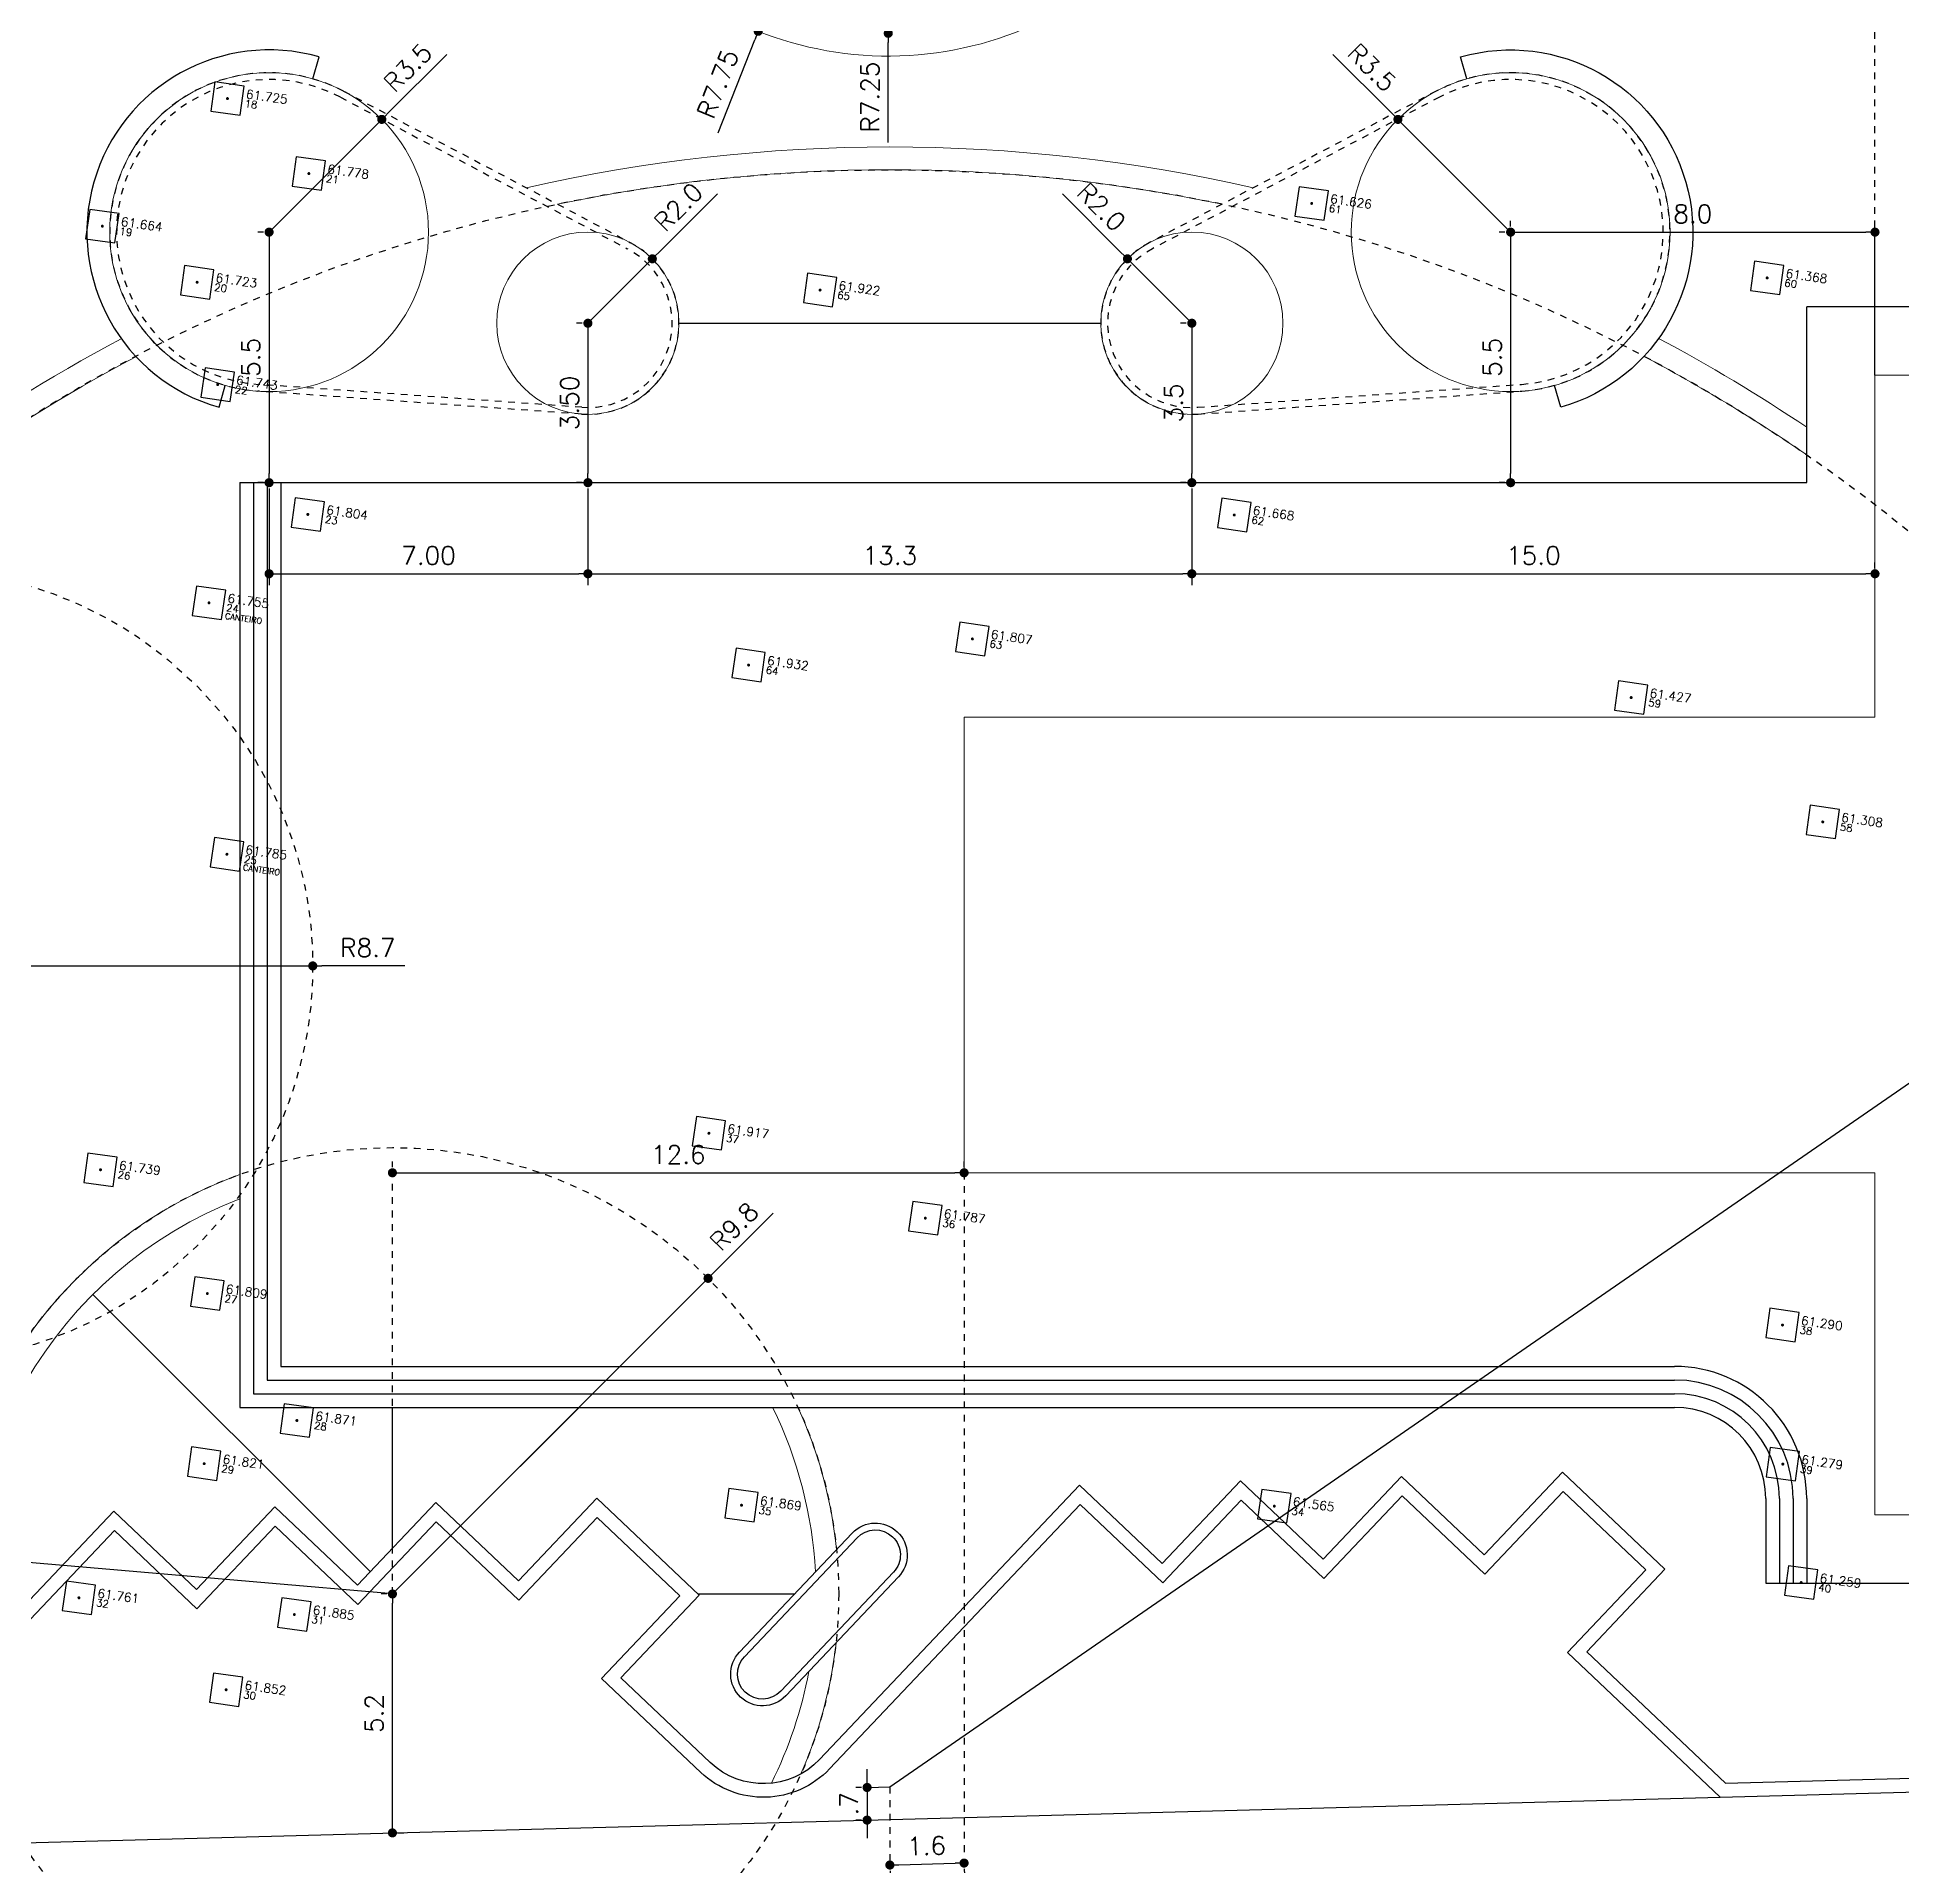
# Model space of a CAD drawing. Extents: x 387222 to 388513, y 9633222 to 9634061.
# Drawn here: x 387767.34 to 387808.3, y 9633325.55 to 9633365.71 of the extents above; entities that cross this region are included whole.
import ezdxf

# ---------------------------------------------------------------- set-up
doc = ezdxf.new("R2010")
doc.units = 0
doc.header["$LTSCALE"] = 0.04921259842519685
doc.header["$PDSIZE"] = -2.5
doc.linetypes.add('ACAD_PROJEÇÃO', pattern=[0.2, 0.1, -0.1])
doc.layers.get('Defpoints').update_dxf_attribs({"color": 8})
for name, color, linetype in [('AI-Cotas', 12, 'Continuous'), ('BANCO', 2, 'Continuous'), ('Camada 1', 7, 'Continuous'), ('MEIO-FIO', 3, 'Continuous'), ('P08', 8, 'Continuous'), ('P2', 2, 'Continuous'), ('PROJEÇÃO', 8, 'ACAD_PROJEÇÃO'), ('PT-COTA', 2, 'Continuous'), ('PT-DESC', 9, 'Continuous'), ('PT-PONTO', 1, 'Continuous')]:
    doc.layers.add(name, color=color, linetype=linetype)
doc.layers.add('ARQ_ALVENARIA', color=1, linetype='Continuous', lineweight=0)
doc.layers.add('ARQ_PISO', color=7, linetype='Continuous', lineweight=13)
doc.styles.add('ROMANS', font='ROMANS.shx')
doc.styles.add('RS200', font='romans.shx', dxfattribs={"height": 0.4})
doc.dimstyles.new('Cota 200', dxfattribs={"dimscale": 0.2, "dimtxt": 0.4, "dimasz": 1, "dimexe": 1.25, "dimexo": 0.625, "dimgap": 1, "dimtad": 1, "dimzin": 4, "dimdsep": 46, "dimtxsty": 'RS200', "dimblk": 'DOT', "dimcen": 0.1, "dimclrt": 2, "dimadec": 0, "dimazin": 0, "dimtfac": 1, "dimtix": 1, "dimtmove": 0, "dimatfit": 3, "dimldrblk": 'DOT', "dimfxl": 1, "dimarcsym": 0})

# ---------------------------------------------------------------- blocks, each defined once
blk = doc.blocks.new('MARCO')
at = {"color": 3}
blk.add_lwpolyline([(-2.5, -2.5), (2.5, -2.5), (2.5, 2.5), (-2.5, 2.5)], close=True, dxfattribs=at)
at = {"color": 1, "const_width": 0.25}
blk.add_lwpolyline([(-0.125, 0, 1), (0.125, 0, 1)], format="xyb", close=True, dxfattribs=at)
blk.add_point((0, 0))
at = {"layer": 'PT-COTA', "style": 'ROMANS'}
blk.add_attdef('COTA', (3.004277220703923, 0.5), '', height=1.5, dxfattribs=at)
at = {"layer": 'PT-DESC', "style": 'ROMANS', "flags": 8}
blk.add_attdef('DESC', (3.004277220703923, -2.3), '', height=1, dxfattribs=at)
at = {"layer": 'PT-PONTO', "style": 'ROMANS'}
blk.add_attdef('PONTO', (3.004277220703923, -1), '', height=1.25, dxfattribs=at)
blk = doc.blocks.new('_Dot')
at = {"color": 0, "linetype": 'ByBlock', "lineweight": -2}
blk.add_line((-0.5, 0), (-1, 0), dxfattribs=at)
at = {"color": 0, "linetype": 'ByBlock', "const_width": 0.5}
blk.add_lwpolyline([(-0.25, 0, 1), (0.25, 0, 1)], format="xyb", close=True, dxfattribs=at)
blk = doc.blocks.new('*D18')
at = {"layer": 'AI-Cotas', "color": 0, "lineweight": -2, "transparency": 16777216}
for p, q in [((387799.567736252, 9633361.434076395), (387799.442736252, 9633361.434076395)), ((387799.692736252, 9633361.234076396), (387799.692736252, 9633356.134076394)), ((387799.567736252, 9633355.934076395), (387799.442736252, 9633355.934076395))]:
    blk.add_line(p, q, dxfattribs=at)
at = {"layer": 'Defpoints', "color": 0, "transparency": 16777216}
for p in [(387799.692736252, 9633361.434076395), (387799.692736252, 9633355.934076395), (387799.692736252, 9633355.934076395)]:
    blk.add_point(p, dxfattribs=at)
at = {"layer": 'AI-Cotas', "color": 0, "lineweight": -2, "transparency": 16777216, "xscale": 0.2, "yscale": 0.2, "zscale": 0.2}
for p, rotation in [((387799.692736252, 9633361.434076395), 90), ((387799.692736252, 9633355.934076395), 270)]:
    blk.add_blockref('_Dot', p, dxfattribs=dict(at, rotation=rotation))
at = {"layer": 'AI-Cotas', "color": 2, "transparency": 16777216, "insert": (387799.2927362504, 9633358.684076395), "char_height": 0.4, "attachment_point": 5, "rotation": 90, "style": 'RS200'}
blk.add_mtext('5.5', dxfattribs=at)
blk = doc.blocks.new('*D19')
at = {"layer": 'AI-Cotas', "color": 0, "lineweight": -2, "transparency": 16777216}
for p, q in [((387799.692736252, 9633361.559076395), (387799.692736252, 9633361.684076395)), ((387799.892736252, 9633361.434076395), (387807.4927362485, 9633361.434076395)), ((387807.6927362485, 9633358.419076394), (387807.6927362485, 9633361.684076395))]:
    blk.add_line(p, q, dxfattribs=at)
at = {"layer": 'Defpoints', "color": 0, "transparency": 16777216}
for p in [(387799.692736252, 9633361.434076395), (387807.6927362485, 9633361.434076395), (387807.6927362485, 9633358.294076394)]:
    blk.add_point(p, dxfattribs=at)
at = {"layer": 'AI-Cotas', "color": 0, "lineweight": -2, "transparency": 16777216, "xscale": 0.2, "yscale": 0.2, "zscale": 0.2, "rotation": 180}
blk.add_blockref('_Dot', (387799.692736252, 9633361.434076395), dxfattribs=at)
at = {"layer": 'AI-Cotas', "color": 0, "lineweight": -2, "transparency": 16777216, "xscale": 0.2, "yscale": 0.2, "zscale": 0.2}
blk.add_blockref('_Dot', (387807.6927362485, 9633361.434076395), dxfattribs=at)
at = {"layer": 'AI-Cotas', "color": 2, "transparency": 16777216, "insert": (387803.6927362502, 9633361.834076395), "char_height": 0.4, "attachment_point": 5, "style": 'RS200'}
blk.add_mtext('8.0', dxfattribs=at)
blk = doc.blocks.new('*D20')
at = {"layer": 'AI-Cotas', "color": 0, "lineweight": -2, "transparency": 16777216}
for p, q in [((387792.5677624508, 9633359.434083877), (387792.4427624508, 9633359.434083877)), ((387792.6927624508, 9633359.234083878), (387792.6927624508, 9633356.134076394)), ((387792.5677624508, 9633355.934076395), (387792.4427624508, 9633355.934076395))]:
    blk.add_line(p, q, dxfattribs=at)
at = {"layer": 'Defpoints', "color": 0, "transparency": 16777216}
for p in [(387792.6927624508, 9633359.434083877), (387792.6927624508, 9633355.934076395), (387792.6927624508, 9633355.934076395)]:
    blk.add_point(p, dxfattribs=at)
at = {"layer": 'AI-Cotas', "color": 0, "lineweight": -2, "transparency": 16777216, "xscale": 0.2, "yscale": 0.2, "zscale": 0.2}
for p, rotation in [((387792.6927624508, 9633359.434083877), 90), ((387792.6927624508, 9633355.934076395), 270)]:
    blk.add_blockref('_Dot', p, dxfattribs=dict(at, rotation=rotation))
at = {"layer": 'AI-Cotas', "color": 2, "transparency": 16777216, "insert": (387792.2927624492, 9633357.684080135), "char_height": 0.4, "attachment_point": 5, "rotation": 90, "style": 'RS200'}
blk.add_mtext('3.5', dxfattribs=at)
blk = doc.blocks.new('*D21')
at = {"layer": 'AI-Cotas', "color": 0, "lineweight": -2, "transparency": 16777216}
for p, q in [((387792.6927624508, 9633355.809076395), (387792.6927624508, 9633353.684076395)), ((387792.8927624509, 9633353.934076395), (387807.4927362485, 9633353.934076395)), ((387807.6927362485, 9633354.059076395), (387807.6927362485, 9633354.184076395))]:
    blk.add_line(p, q, dxfattribs=at)
at = {"layer": 'Defpoints', "color": 0, "transparency": 16777216}
for p in [(387792.6927624508, 9633355.934076395), (387807.6927362485, 9633353.934076395), (387807.6927362485, 9633353.934076395)]:
    blk.add_point(p, dxfattribs=at)
at = {"layer": 'AI-Cotas', "color": 0, "lineweight": -2, "transparency": 16777216, "xscale": 0.2, "yscale": 0.2, "zscale": 0.2, "rotation": 180}
blk.add_blockref('_Dot', (387792.6927624508, 9633353.934076395), dxfattribs=at)
at = {"layer": 'AI-Cotas', "color": 0, "lineweight": -2, "transparency": 16777216, "xscale": 0.2, "yscale": 0.2, "zscale": 0.2}
blk.add_blockref('_Dot', (387807.6927362485, 9633353.934076395), dxfattribs=at)
at = {"layer": 'AI-Cotas', "color": 2, "transparency": 16777216, "insert": (387800.1927493496, 9633354.334076395), "char_height": 0.4, "attachment_point": 5, "style": 'RS200'}
blk.add_mtext('15.0', dxfattribs=at)
blk = doc.blocks.new('*D22')
at = {"layer": 'AI-Cotas', "color": 0, "lineweight": -2, "transparency": 16777216}
for p, q in [((387795.7901802529, 9633365.336632393), (387797.0764411576, 9633364.050371485)), ((387799.692736242, 9633361.434076391), (387797.2178625138, 9633363.908950128))]:
    blk.add_line(p, q, dxfattribs=at)
at = {"layer": 'Defpoints', "color": 0, "transparency": 16777216}
for p in [(387797.2178625138, 9633363.908950128), (387799.692736242, 9633361.434076391)]:
    blk.add_point(p, dxfattribs=at)
at = {"layer": 'AI-Cotas', "color": 0, "lineweight": -2, "transparency": 16777216, "xscale": 0.2, "yscale": 0.2, "zscale": 0.2, "rotation": 314.9999999029753}
blk.add_blockref('_Dot', (387797.2178625138, 9633363.908950128), dxfattribs=at)
at = {"layer": 'AI-Cotas', "color": 2, "transparency": 16777216, "insert": (387796.645442741, 9633365.04705533), "char_height": 0.4, "attachment_point": 5, "rotation": 314.99999990297533, "style": 'RS200'}
blk.add_mtext('R3.5', dxfattribs=at)
blk = doc.blocks.new('*D23')
at = {"layer": 'AI-Cotas', "color": 0, "lineweight": -2, "transparency": 16777216}
for p, q in [((387789.8508404233, 9633362.275972217), (387791.1371013317, 9633360.98971131)), ((387792.6927362522, 9633359.434076395), (387791.278522688, 9633360.848289955))]:
    blk.add_line(p, q, dxfattribs=at)
at = {"layer": 'Defpoints', "color": 0, "transparency": 16777216}
for p in [(387791.278522688, 9633360.848289955), (387792.6927362522, 9633359.434076395)]:
    blk.add_point(p, dxfattribs=at)
at = {"layer": 'AI-Cotas', "color": 0, "lineweight": -2, "transparency": 16777216, "xscale": 0.2, "yscale": 0.2, "zscale": 0.2, "rotation": 315.0000000754636}
blk.add_blockref('_Dot', (387791.278522688, 9633360.848289955), dxfattribs=at)
at = {"layer": 'AI-Cotas', "color": 2, "transparency": 16777216, "insert": (387790.7061029114, 9633361.986395156), "char_height": 0.4, "attachment_point": 5, "rotation": 315.0000000754636, "style": 'RS200'}
blk.add_mtext('R2.0', dxfattribs=at)
blk = doc.blocks.new('*D24')
at = {"layer": 'AI-Cotas', "color": 0, "lineweight": -2, "transparency": 16777216}
for p, q in [((387772.3075126949, 9633361.434076395), (387772.1825126949, 9633361.434076395)), ((387772.4325126949, 9633361.234076396), (387772.4325126949, 9633356.134076394)), ((387772.3075126949, 9633355.934076395), (387772.1825126949, 9633355.934076395))]:
    blk.add_line(p, q, dxfattribs=at)
at = {"layer": 'Defpoints', "color": 0, "transparency": 16777216}
for p in [(387772.4325126949, 9633361.434076395), (387772.4325126949, 9633355.934076395), (387772.4325126949, 9633355.934076395)]:
    blk.add_point(p, dxfattribs=at)
at = {"layer": 'AI-Cotas', "color": 0, "lineweight": -2, "transparency": 16777216, "xscale": 0.2, "yscale": 0.2, "zscale": 0.2}
for p, rotation in [((387772.4325126949, 9633361.434076395), 90), ((387772.4325126949, 9633355.934076395), 270)]:
    blk.add_blockref('_Dot', p, dxfattribs=dict(at, rotation=rotation))
at = {"layer": 'AI-Cotas', "color": 2, "transparency": 16777216, "insert": (387772.0325126933, 9633358.684076395), "char_height": 0.4, "attachment_point": 5, "rotation": 90, "style": 'RS200'}
blk.add_mtext('5.5', dxfattribs=at)
blk = doc.blocks.new('*D25')
at = {"layer": 'AI-Cotas', "color": 0, "lineweight": -2, "transparency": 16777216}
for p, q in [((387779.307486496, 9633359.434083877), (387779.182486496, 9633359.434083877)), ((387779.432486496, 9633359.234083878), (387779.432486496, 9633356.134076394)), ((387779.307486496, 9633355.934076395), (387779.182486496, 9633355.934076395))]:
    blk.add_line(p, q, dxfattribs=at)
at = {"layer": 'Defpoints', "color": 0, "transparency": 16777216}
for p in [(387779.432486496, 9633359.434083877), (387779.432486496, 9633355.934076395), (387779.432486496, 9633355.934076395)]:
    blk.add_point(p, dxfattribs=at)
at = {"layer": 'AI-Cotas', "color": 0, "lineweight": -2, "transparency": 16777216, "xscale": 0.2, "yscale": 0.2, "zscale": 0.2}
for p, rotation in [((387779.432486496, 9633359.434083877), 90), ((387779.432486496, 9633355.934076395), 270)]:
    blk.add_blockref('_Dot', p, dxfattribs=dict(at, rotation=rotation))
at = {"layer": 'AI-Cotas', "color": 2, "transparency": 16777216, "insert": (387779.0324864944, 9633357.684080135), "char_height": 0.4, "attachment_point": 5, "rotation": 90, "style": 'RS200'}
blk.add_mtext('3.50', dxfattribs=at)
blk = doc.blocks.new('*D26')
at = {"layer": 'AI-Cotas', "color": 0, "lineweight": -2, "transparency": 16777216}
for p, q in [((387776.3350686915, 9633365.336632393), (387775.0488077868, 9633364.050371485)), ((387772.4325127034, 9633361.434076391), (387774.9073864305, 9633363.908950128))]:
    blk.add_line(p, q, dxfattribs=at)
at = {"layer": 'Defpoints', "color": 0, "transparency": 16777216}
for p in [(387774.9073864305, 9633363.908950128), (387772.4325127034, 9633361.434076391)]:
    blk.add_point(p, dxfattribs=at)
at = {"layer": 'AI-Cotas', "color": 0, "lineweight": -2, "transparency": 16777216, "xscale": 0.2, "yscale": 0.2, "zscale": 0.2, "rotation": 225.0000000970247}
blk.add_blockref('_Dot', (387774.9073864305, 9633363.908950128), dxfattribs=at)
at = {"layer": 'AI-Cotas', "color": 2, "transparency": 16777216, "insert": (387775.4798062034, 9633365.04705533), "char_height": 0.4, "attachment_point": 5, "rotation": 45.000000097024675, "style": 'RS200'}
blk.add_mtext('R3.5', dxfattribs=at)
blk = doc.blocks.new('*D27')
at = {"layer": 'AI-Cotas', "color": 0, "lineweight": -2, "transparency": 16777216}
for p, q in [((387782.2744085221, 9633362.275972217), (387780.9881476145, 9633360.98971131)), ((387779.432512694, 9633359.434076395), (387780.8467262583, 9633360.848289955))]:
    blk.add_line(p, q, dxfattribs=at)
at = {"layer": 'Defpoints', "color": 0, "transparency": 16777216}
for p in [(387780.8467262583, 9633360.848289955), (387779.432512694, 9633359.434076395)]:
    blk.add_point(p, dxfattribs=at)
at = {"layer": 'AI-Cotas', "color": 0, "lineweight": -2, "transparency": 16777216, "xscale": 0.2, "yscale": 0.2, "zscale": 0.2, "rotation": 224.9999999622682}
blk.add_blockref('_Dot', (387780.8467262583, 9633360.848289955), dxfattribs=at)
at = {"layer": 'AI-Cotas', "color": 2, "transparency": 16777216, "insert": (387781.4191460321, 9633361.986395154), "char_height": 0.4, "attachment_point": 5, "rotation": 44.9999999622682, "style": 'RS200'}
blk.add_mtext('R2.0', dxfattribs=at)
blk = doc.blocks.new('*D28')
at = {"layer": 'AI-Cotas', "color": 0, "lineweight": -2, "transparency": 16777216}
for p, q in [((387779.432486496, 9633355.809076395), (387779.432486496, 9633353.684076395)), ((387792.6927624508, 9633355.809076395), (387792.6927624508, 9633353.684076395)), ((387779.632486496, 9633353.934076395), (387792.4927624508, 9633353.934076395))]:
    blk.add_line(p, q, dxfattribs=at)
at = {"layer": 'Defpoints', "color": 0, "transparency": 16777216}
for p in [(387779.432486496, 9633355.934076395), (387792.6927624508, 9633355.934076395), (387792.6927624508, 9633353.934076395)]:
    blk.add_point(p, dxfattribs=at)
at = {"layer": 'AI-Cotas', "color": 0, "lineweight": -2, "transparency": 16777216, "xscale": 0.2, "yscale": 0.2, "zscale": 0.2, "rotation": 180}
blk.add_blockref('_Dot', (387779.432486496, 9633353.934076395), dxfattribs=at)
at = {"layer": 'AI-Cotas', "color": 0, "lineweight": -2, "transparency": 16777216, "xscale": 0.2, "yscale": 0.2, "zscale": 0.2}
blk.add_blockref('_Dot', (387792.6927624508, 9633353.934076395), dxfattribs=at)
at = {"layer": 'AI-Cotas', "color": 2, "transparency": 16777216, "insert": (387786.0626244734, 9633354.334076395), "char_height": 0.4, "attachment_point": 5, "style": 'RS200'}
blk.add_mtext('13.3', dxfattribs=at)
blk = doc.blocks.new('*D29')
at = {"layer": 'AI-Cotas', "color": 0, "lineweight": -2, "transparency": 16777216}
for p, q in [((387772.4325126949, 9633355.809076395), (387772.4325126949, 9633353.684076395)), ((387779.432486496, 9633355.809076395), (387779.432486496, 9633353.684076395)), ((387772.6325126949, 9633353.934076395), (387779.232486496, 9633353.934076395))]:
    blk.add_line(p, q, dxfattribs=at)
at = {"layer": 'Defpoints', "color": 0, "transparency": 16777216}
for p in [(387772.4325126949, 9633355.934076395), (387779.432486496, 9633355.934076395), (387779.432486496, 9633353.934076395)]:
    blk.add_point(p, dxfattribs=at)
at = {"layer": 'AI-Cotas', "color": 0, "lineweight": -2, "transparency": 16777216, "xscale": 0.2, "yscale": 0.2, "zscale": 0.2, "rotation": 180}
blk.add_blockref('_Dot', (387772.4325126949, 9633353.934076395), dxfattribs=at)
at = {"layer": 'AI-Cotas', "color": 0, "lineweight": -2, "transparency": 16777216, "xscale": 0.2, "yscale": 0.2, "zscale": 0.2}
blk.add_blockref('_Dot', (387779.432486496, 9633353.934076395), dxfattribs=at)
at = {"layer": 'AI-Cotas', "color": 2, "transparency": 16777216, "insert": (387775.9324995955, 9633354.334076395), "char_height": 0.4, "attachment_point": 5, "style": 'RS200'}
blk.add_mtext('7.00', dxfattribs=at)
blk = doc.blocks.new('*D31')
at = {"layer": 'AI-Cotas', "color": 0, "lineweight": -2, "transparency": 16777216}
for p, q in [((387786.026964868, 9633373.048660085), (387786.026964868, 9633365.798660096)), ((387786.026964868, 9633363.398660095), (387786.026964868, 9633365.598660097))]:
    blk.add_line(p, q, dxfattribs=at)
at = {"layer": 'Defpoints', "color": 0, "transparency": 16777216}
for p in [(387786.026964868, 9633373.048660085), (387786.026964868, 9633365.798660096)]:
    blk.add_point(p, dxfattribs=at)
at = {"layer": 'AI-Cotas', "color": 0, "lineweight": -2, "transparency": 16777216, "xscale": 0.2, "yscale": 0.2, "zscale": 0.2, "rotation": 90}
blk.add_blockref('_Dot', (387786.026964868, 9633365.798660096), dxfattribs=at)
at = {"layer": 'AI-Cotas', "color": 2, "transparency": 16777216, "insert": (387785.6269648664, 9633364.398660095), "char_height": 0.4, "attachment_point": 5, "rotation": 90, "style": 'RS200'}
blk.add_mtext('R7.25', dxfattribs=at)
blk = doc.blocks.new('*D32')
at = {"layer": 'AI-Cotas', "color": 0, "lineweight": -2, "transparency": 16777216}
for p, q in [((387786.026964861, 9633373.048660075), (387783.1730536437, 9633365.843184775)), ((387782.2892704904, 9633363.611833762), (387783.0994050479, 9633365.657238858))]:
    blk.add_line(p, q, dxfattribs=at)
at = {"layer": 'Defpoints', "color": 0, "transparency": 16777216}
for p in [(387786.026964861, 9633373.048660075), (387783.1730536437, 9633365.843184775)]:
    blk.add_point(p, dxfattribs=at)
at = {"layer": 'AI-Cotas', "color": 0, "lineweight": -2, "transparency": 16777216, "xscale": 0.2, "yscale": 0.2, "zscale": 0.2, "rotation": 68.39270191466335}
blk.add_blockref('_Dot', (387783.1730536437, 9633365.843184775), dxfattribs=at)
at = {"layer": 'AI-Cotas', "color": 2, "transparency": 16777216, "insert": (387782.2856216352, 9633364.688860541), "char_height": 0.4, "attachment_point": 5, "rotation": 68.39270191466336, "style": 'RS200'}
blk.add_mtext('R7.75', dxfattribs=at)
blk = doc.blocks.new('*D49')
at = {"layer": 'AI-Cotas', "color": 0, "lineweight": -2, "transparency": 16777216}
for p, q in [((387817.2512337156, 9633348.836769734), (387815.4408083037, 9633347.586825803)), ((387786.0625413936, 9633327.30364474), (387815.2762241755, 9633347.473194536))]:
    blk.add_line(p, q, dxfattribs=at)
at = {"layer": 'Defpoints', "color": 0, "transparency": 16777216}
for p in [(387815.2762241755, 9633347.473194536), (387786.0625413936, 9633327.30364474)]:
    blk.add_point(p, dxfattribs=at)
at = {"layer": 'AI-Cotas', "color": 0, "lineweight": -2, "transparency": 16777216, "xscale": 0.2, "yscale": 0.2, "zscale": 0.2, "rotation": 214.6217609972688}
blk.add_blockref('_Dot', (387815.2762241755, 9633347.473194536), dxfattribs=at)
at = {"layer": 'AI-Cotas', "color": 2, "transparency": 16777216, "insert": (387816.2010505414, 9633348.597781658), "char_height": 0.4, "attachment_point": 5, "rotation": 34.621760997268744, "style": 'RS200'}
blk.add_mtext('R35.5', dxfattribs=at)
blk = doc.blocks.new('*D50')
at = {"layer": 'AI-Cotas', "color": 0, "lineweight": -2, "transparency": 16777216}
for p, q in [((387786.065904488, 9633325.461832685), (387786.0692675823, 9633325.336877933)), ((387786.2624689941, 9633325.592168383), (387787.4928086483, 9633325.625282357)), ((387787.6960993429, 9633325.50570856), (387787.6994624372, 9633325.380753808))]:
    blk.add_line(p, q, dxfattribs=at)
at = {"layer": 'Defpoints', "color": 0, "transparency": 16777216}
for p in [(387786.0625413937, 9633325.586787436), (387787.6927362486, 9633325.630663311), (387787.6927362487, 9633325.630663307)]:
    blk.add_point(p, dxfattribs=at)
at = {"layer": 'AI-Cotas', "color": 0, "lineweight": -2, "transparency": 16777216, "xscale": 0.2, "yscale": 0.2, "zscale": 0.2}
for p, rotation in [((387786.0625413937, 9633325.586787432), 181.5417149047332), ((387787.6927362487, 9633325.630663307), 1.541714904733233)]:
    blk.add_blockref('_Dot', p, dxfattribs=dict(at, rotation=rotation))
at = {"layer": 'AI-Cotas', "color": 2, "transparency": 16777216, "insert": (387786.8668769195, 9633326.008580573), "char_height": 0.4, "attachment_point": 5, "rotation": 1.5417149047332335, "style": 'RS200'}
blk.add_mtext('1.6', dxfattribs=at)
blk = doc.blocks.new('*D51')
at = {"layer": 'AI-Cotas', "color": 0, "lineweight": -2, "transparency": 16777216}
for p, q in [((387785.5625413936, 9633327.49018749), (387785.5625413936, 9633327.690187491)), ((387785.4375413936, 9633327.290187491), (387785.3125413936, 9633327.290187491)), ((387785.5625413936, 9633327.290187491), (387785.5625413936, 9633326.573692318)), ((387785.4375413936, 9633326.573692318), (387785.3125413936, 9633326.573692318)), ((387785.5625413936, 9633326.373692319), (387785.5625413936, 9633326.173692318))]:
    blk.add_line(p, q, dxfattribs=at)
at = {"layer": 'Defpoints', "color": 0, "transparency": 16777216}
for p in [(387785.5625413936, 9633327.290187491), (387785.5625413936, 9633326.573692318), (387785.5625413936, 9633326.573692318)]:
    blk.add_point(p, dxfattribs=at)
at = {"layer": 'AI-Cotas', "color": 0, "lineweight": -2, "transparency": 16777216, "xscale": 0.2, "yscale": 0.2, "zscale": 0.2}
for p, rotation in [((387785.5625413936, 9633327.290187491), 270), ((387785.5625413936, 9633326.573692318), 90)]:
    blk.add_blockref('_Dot', p, dxfattribs=dict(at, rotation=rotation))
at = {"layer": 'AI-Cotas', "color": 2, "transparency": 16777216, "insert": (387785.162541392, 9633326.931939904), "char_height": 0.4, "attachment_point": 5, "rotation": 90, "style": 'RS200'}
blk.add_mtext('.7', dxfattribs=at)
blk = doc.blocks.new('*D52')
at = {"layer": 'AI-Cotas', "color": 0, "lineweight": -2, "transparency": 16777216}
for p, q in [((387775.1406652746, 9633340.909076395), (387775.1406652746, 9633341.034076395)), ((387787.6927362485, 9633340.909076395), (387787.6927362485, 9633341.034076395)), ((387775.3406652746, 9633340.784076395), (387787.4927362485, 9633340.784076395))]:
    blk.add_line(p, q, dxfattribs=at)
at = {"layer": 'Defpoints', "color": 0, "transparency": 16777216}
for p in [(387775.1406652746, 9633340.784076395), (387787.6927362485, 9633340.784076395), (387787.6927362485, 9633340.784076395)]:
    blk.add_point(p, dxfattribs=at)
at = {"layer": 'AI-Cotas', "color": 0, "lineweight": -2, "transparency": 16777216, "xscale": 0.2, "yscale": 0.2, "zscale": 0.2, "rotation": 180}
blk.add_blockref('_Dot', (387775.1406652746, 9633340.784076395), dxfattribs=at)
at = {"layer": 'AI-Cotas', "color": 0, "lineweight": -2, "transparency": 16777216, "xscale": 0.2, "yscale": 0.2, "zscale": 0.2}
blk.add_blockref('_Dot', (387787.6927362485, 9633340.784076395), dxfattribs=at)
at = {"layer": 'AI-Cotas', "color": 2, "transparency": 16777216, "insert": (387781.4167007615, 9633341.184076395), "char_height": 0.4, "attachment_point": 5, "style": 'RS200'}
blk.add_mtext('12.6', dxfattribs=at)
blk = doc.blocks.new('*D53')
at = {"layer": 'AI-Cotas', "color": 0, "lineweight": -2, "transparency": 16777216}
for p, q in [((387775.0156652746, 9633331.537435658), (387774.8906652746, 9633331.537435658)), ((387775.1406652746, 9633326.492863305), (387775.1406652746, 9633331.337435659)), ((387775.2534244634, 9633326.292863306), (387775.3906652746, 9633326.292863306))]:
    blk.add_line(p, q, dxfattribs=at)
at = {"layer": 'Defpoints', "color": 0, "transparency": 16777216}
for p in [(387775.1406652746, 9633331.537435658), (387775.1406652746, 9633331.537435658), (387775.1284244634, 9633326.292863306)]:
    blk.add_point(p, dxfattribs=at)
at = {"layer": 'AI-Cotas', "color": 0, "lineweight": -2, "transparency": 16777216, "xscale": 0.2, "yscale": 0.2, "zscale": 0.2}
for p, rotation in [((387775.1406652746, 9633331.537435658), 90), ((387775.1406652746, 9633326.292863306), 270)]:
    blk.add_blockref('_Dot', p, dxfattribs=dict(at, rotation=rotation))
at = {"layer": 'AI-Cotas', "color": 2, "transparency": 16777216, "insert": (387774.740665273, 9633328.915149482), "char_height": 0.4, "attachment_point": 5, "rotation": 90, "style": 'RS200'}
blk.add_mtext('5.2', dxfattribs=at)
blk = doc.blocks.new('*D54')
at = {"layer": 'AI-Cotas', "color": 0, "lineweight": -2, "transparency": 16777216}
for p, q in [((387759.9969445156, 9633332.84423388), (387762.1887988356, 9633332.655092029)), ((387775.1406652734, 9633331.537435634), (387762.3880583193, 9633332.637897315))]:
    blk.add_line(p, q, dxfattribs=at)
at = {"layer": 'Defpoints', "color": 0, "transparency": 16777216}
for p in [(387762.3880583193, 9633332.637897315), (387775.1406652734, 9633331.537435634)]:
    blk.add_point(p, dxfattribs=at)
at = {"layer": 'AI-Cotas', "color": 0, "lineweight": -2, "transparency": 16777216, "xscale": 0.2, "yscale": 0.2, "zscale": 0.2, "rotation": 355.0679887973344}
blk.add_blockref('_Dot', (387762.3880583193, 9633332.637897315), dxfattribs=at)
at = {"layer": 'AI-Cotas', "color": 2, "transparency": 16777216, "insert": (387761.0276313612, 9633333.156779278), "char_height": 0.4, "attachment_point": 5, "rotation": 355.06798879733435, "style": 'RS200'}
blk.add_mtext('R12.8', dxfattribs=at)
blk = doc.blocks.new('*D55')
at = {"layer": 'AI-Cotas', "color": 0, "lineweight": -2, "transparency": 16777216}
for p, q in [((387764.6917007593, 9633345.325442793), (387773.3917007612, 9633345.325442784)), ((387775.4107483803, 9633345.325442782), (387773.5917007612, 9633345.325442784))]:
    blk.add_line(p, q, dxfattribs=at)
at = {"layer": 'Defpoints', "color": 0, "transparency": 16777216}
for p in [(387764.6917007593, 9633345.325442793), (387773.3917007612, 9633345.325442784)]:
    blk.add_point(p, dxfattribs=at)
at = {"layer": 'AI-Cotas', "color": 0, "lineweight": -2, "transparency": 16777216, "xscale": 0.2, "yscale": 0.2, "zscale": 0.2, "rotation": 179.9999999386657}
blk.add_blockref('_Dot', (387773.3917007612, 9633345.325442784), dxfattribs=at)
at = {"layer": 'AI-Cotas', "color": 2, "transparency": 16777216, "insert": (387774.6012245712, 9633345.725442782), "char_height": 0.4, "attachment_point": 5, "rotation": 359.99999993866567, "style": 'RS200'}
blk.add_mtext('R8.7', dxfattribs=at)
blk = doc.blocks.new('*D61')
at = {"layer": 'AI-Cotas', "color": 0, "lineweight": -2, "transparency": 16777216}
for p, q in [((387783.4979939926, 9633339.894764382), (387782.211733087, 9633338.608503476)), ((387775.1406652732, 9633331.537435655), (387782.0703117307, 9633338.467082117))]:
    blk.add_line(p, q, dxfattribs=at)
at = {"layer": 'Defpoints', "color": 0, "transparency": 16777216}
for p in [(387782.0703117307, 9633338.467082117), (387775.1406652732, 9633331.537435655)]:
    blk.add_point(p, dxfattribs=at)
at = {"layer": 'AI-Cotas', "color": 0, "lineweight": -2, "transparency": 16777216, "xscale": 0.2, "yscale": 0.2, "zscale": 0.2, "rotation": 225.0000000231011}
blk.add_blockref('_Dot', (387782.0703117307, 9633338.467082117), dxfattribs=at)
at = {"layer": 'AI-Cotas', "color": 2, "transparency": 16777216, "insert": (387782.6427315054, 9633339.60518732), "char_height": 0.4, "attachment_point": 5, "rotation": 45.00000002310113, "style": 'RS200'}
blk.add_mtext('R9.8', dxfattribs=at)

msp = doc.modelspace()

# ---------------------------------------------------------------- linework, layer by layer
for p in [(387771.5185383023, 9633364.365553143), (387773.3058721924, 9633362.71963928, 61.7774887), (387795.3243605315, 9633362.064158633), (387768.7720134209, 9633361.564041087, 61.6640091), (387770.8519453688, 9633360.333193762, 61.722496), (387784.5304239842, 9633360.162154894), (387805.3249022514, 9633360.42869231), (387771.3033556221, 9633358.086682294, 61.7424164), (387773.2832642137, 9633355.23685235, 61.8042145), (387793.624678896, 9633355.224198928), (387771.1132746108, 9633353.297000818, 61.7551346), (387787.8711087138, 9633352.50707339, 61.8069496), (387782.9606531877, 9633351.929862116), (387802.3390174801, 9633351.216017615), (387806.5428309811, 9633348.486821167, 61.30756), (387771.5069341494, 9633347.776240557, 61.7855034), (387782.089946796, 9633341.651891192), (387768.7314202974, 9633340.850030595, 61.7386475), (387786.8412479816, 9633339.786542114, 61.8069496), (387771.0762174579, 9633338.1323339, 61.8095207), (387805.6615894514, 9633337.441255683, 61.2902908), (387773.0428937015, 9633335.34600004, 61.8707466), (387771.0083359955, 9633334.39795635, 61.8212204), (387805.665575254, 9633334.392562034, 61.2788887), (387782.805620213, 9633333.486595945), (387794.5039567496, 9633333.46580387), (387768.2572439222, 9633331.453671243, 61.7605476), (387806.0718058664, 9633331.787852272, 61.2590065), (387772.9868851833, 9633331.085750822, 61.8848419), (387771.4891519516, 9633329.435480949, 61.8518143)]:
    msp.add_point(p)
at = {"layer": 'AI-Cotas'}
for points in [[(387781.4325126974, 9633359.434083877), (387790.6927362494, 9633359.434076391)], [(387785.5625413936, 9633327.290187491), (387786.0625413936, 9633327.30364474)]]:
    msp.add_lwpolyline(points, dxfattribs=at)
at = {"layer": 'ARQ_ALVENARIA'}
msp.add_lwpolyline([(387807.6927362485, 9633333.274076395), (387807.6927362485, 9633340.784076395), (387787.6927362485, 9633340.784076395), (387787.6927362485, 9633350.784076395), (387807.6927362485, 9633350.784076395), (387807.6927362485, 9633358.294076394), (387815.6927362485, 9633358.294076394), (387815.6927362485, 9633353.284076395), (387823.6927362485, 9633353.284076395), (387823.6927362485, 9633338.284076395), (387815.6927362485, 9633338.284076395), (387815.6927362485, 9633333.274076395)], close=True, dxfattribs=at)
at = {"layer": 'ARQ_PISO'}
for points in [[(387794.0419111776, 9633362.408197995, 0.1122202364417605), (387778.0831716257, 9633362.408197995, 0.107693001918513)], [(387793.3564590949, 9633362.046252094, 0.1038389372210571), (387778.7686237074, 9633362.046252096, 0.1038389372210571)], [(387769.1830910738, 9633359.091194296, 0.07448304617462603), (387760.606697279, 9633352.74948888, -0.6681786379192679), (387745.2427362483, 9633359.113449913)], [(387806.1927362485, 9633357.149503019, 0.02634902696243011), (387802.9419917214, 9633359.1011943, 0.02634902696243011)], [(387769.5064473966, 9633358.696602441, 0.07519543536776173), (387760.9602506695, 9633352.395935489, -0.5561830579717777), (387745.242736248, 9633356.072068648, -0.5561830579717777)], [(387806.1927362485, 9633356.544459647, 0.02944245103998019), (387802.6186354014, 9633358.706602445, 0.02944245103998019)]]:
    msp.add_lwpolyline(points, format="xyb", dxfattribs=at)
for centre, radius in [((387772.4325141461, 9633361.434076393), 3.5), ((387799.6927362476, 9633361.434076397), 3.5), ((387779.432487944, 9633359.434083877), 2.000024753469285), ((387792.6927362494, 9633359.434076391), 2)]:
    msp.add_circle(centre, radius, dxfattribs=at)
for centre, radius, start, end in [((387786.026964868, 9633373.048660098), 7.750076382344606, 223.0303429766414, 317.7514735912317), ((387775.1406652737, 9633331.53743565), 9.8, 109.9759338508622, 191.0258320060262), ((387775.1406652737, 9633331.53743565), 9.3, 111.0997273364455, 188.7957687012046), ((387775.1406652737, 9633331.53743565), 9.3, 2.99751654043514, 26.06711902123613), ((387775.1406652737, 9633331.53743565), 9.8, 5.715623117862254, 24.64559134214995), ((387775.1406652737, 9633331.53743565), 9.8, 336.2241698588582, 353.7329495204641), ((387775.1406652737, 9633331.53743565), 9.3, 333.467392045303, 349.4594634525246)]:
    msp.add_arc(centre, radius, start, end, dxfattribs=at)
at = {"layer": 'BANCO'}
for points in [[(387773.3940380868, 9633364.799410215), (387773.5313986488, 9633365.280172184, 0.9999845865907266), (387771.3336296367, 9633357.587980604), (387771.4709901998, 9633358.068742577)], [(387798.731212308, 9633364.799410215), (387798.593851746, 9633365.280172184, -0.9999845865907266), (387800.7916207581, 9633357.587980604), (387800.654260195, 9633358.068742577)]]:
    msp.add_lwpolyline(points, format="xyb", dxfattribs=at)
at = {"layer": 'Camada 1'}
for points in [[(387774.6503917819, 9633332.02770915), (387768.5645722129, 9633338.11352872)], [(387775.1406652723, 9633332.545103515), (387775.1406652723, 9633335.634076394)], [(387776.6363311503, 9633333.033101538), (387779.2373060064, 9633335.634076394)], [(387781.8493727494, 9633331.53743566), (387783.9671113321, 9633331.53743566)]]:
    msp.add_lwpolyline(points, dxfattribs=at)
at = {"layer": 'MEIO-FIO'}
for points in [[(387804.2927362961, 9633327.0778061), (387829.550355269, 9633327.757602219, 0.4063541719635154), (387833.4427362485, 9633331.756154224), (387833.4427362485, 9633337.056735158)], [(387804.4088839552, 9633327.381040793), (387829.5422838427, 9633328.05749362, 0.4063541720594977), (387833.1427362485, 9633331.756154224), (387833.1427362485, 9633336.756735157)], [(387804.4088839561, 9633327.381040793), (387801.3623442382, 9633330.267886423), (387803.0819099253, 9633332.082574783), (387800.8316963575, 9633334.214836236), (387799.1121306705, 9633332.400147874), (387797.2974423093, 9633334.119713562), (387795.5778766223, 9633332.305025201), (387793.7631882612, 9633334.024590887), (387792.0436225741, 9633332.209902527), (387790.2289342131, 9633333.929468215), (387784.519976132, 9633327.904702855, -0.414213562373107), (387782.1166833792, 9633327.840019437), (387780.1568199493, 9633329.69715038), (387781.8763856363, 9633331.51183874), (387779.6261720686, 9633333.644100191), (387777.9066063815, 9633331.82941183), (387776.0919180205, 9633333.548977518), (387774.3723523334, 9633331.734289156), (387772.5576639723, 9633333.453854844), (387770.8380982852, 9633331.639166482), (387769.0234099241, 9633333.35873217), (387762.2847371898, 9633326.24729056)], [(387804.2927362958, 9633327.0778061), (387800.9382337524, 9633330.256471701), (387802.6577994394, 9633332.071160063), (387800.8431110784, 9633333.79072575), (387799.1235453913, 9633331.976037389), (387797.3088570302, 9633333.695603076), (387795.5892913432, 9633331.880914714), (387793.7746029821, 9633333.600480402), (387792.055037295, 9633331.785792042), (387790.2403489339, 9633333.505357727), (387784.7377387353, 9633327.698354973, -0.4142135623731084), (387781.9103354968, 9633327.622256834), (387779.7327094635, 9633329.685735658), (387781.4522751506, 9633331.500424018), (387779.6375867895, 9633333.219989706), (387777.9180211024, 9633331.405301346), (387776.1033327413, 9633333.124867031), (387774.3837670542, 9633331.310178671), (387772.5690786932, 9633333.029744359), (387770.8495130061, 9633331.215055997), (387769.034824645, 9633332.934621684), (387762.4170277002, 9633325.950742451)], [(387786.2246164934, 9633332.902122313, -0.4142135623730964), (387786.2512508421, 9633331.912531178), (387783.7750762528, 9633329.29937994, -0.4142135623730878), (387782.7854851193, 9633329.27274559), (387782.7854851193, 9633329.27274559, -0.4142135623731028), (387782.7588507705, 9633330.262336724), (387785.2350253599, 9633332.875487965, -0.4142135623730864), (387786.2246164934, 9633332.902122313), (387786.2246164934, 9633332.902122313)]]:
    msp.add_lwpolyline(points, format="xyb", dxfattribs=at)
msp.add_lwpolyline([(387786.1214425522, 9633332.793241011, -0.4142135623731202), (387786.1423695405, 9633332.01570512), (387783.666194951, 9633329.40255388, -0.4142135623730631), (387782.8886590605, 9633329.381626893, -0.4142135623731041), (387782.8677320722, 9633330.159162782), (387785.3439066616, 9633332.772314023, -0.4142135623730631)], format="xyb", close=True, dxfattribs=at)
at = {"layer": 'P08'}
msp.add_lwpolyline([(387762.4170277002, 9633325.950742451), (387804.2927362958, 9633327.0778061)], dxfattribs=at)
at = {"layer": 'P2'}
for p, q in [((387806.1927362485, 9633355.934076395), (387806.1927362485, 9633359.794076394)), ((387817.1927362485, 9633359.794076394), (387806.1927362485, 9633359.794076394)), ((387771.7927362485, 9633355.934076395), (387771.7927362485, 9633335.634076394)), ((387771.7927362485, 9633355.934076395), (387806.1927362485, 9633355.934076395)), ((387772.0927362485, 9633355.934076395), (387772.0927362485, 9633335.934076393)), ((387772.3927362484, 9633355.934076395), (387772.3927362485, 9633336.234076394)), ((387772.6927362484, 9633355.934076395), (387772.6927362485, 9633336.534076395)), ((387772.6927362485, 9633336.534076395), (387803.2927362485, 9633336.534076395)), ((387772.0927362485, 9633335.934076395), (387803.2927362485, 9633335.934076395)), ((387772.3927362485, 9633336.234076394), (387803.2927362485, 9633336.234076394)), ((387771.7927362485, 9633335.634076394), (387803.2927362485, 9633335.634076394)), ((387805.2927362485, 9633333.634076394), (387805.2927362485, 9633331.774076395)), ((387805.5927362485, 9633333.634076394), (387805.5927362485, 9633331.774076395)), ((387805.8927362485, 9633333.634076394), (387805.8927362485, 9633331.774076395)), ((387806.1927362485, 9633333.634076394), (387806.1927362485, 9633331.774076395)), ((387805.2927362485, 9633331.774076395), (387817.1927362485, 9633331.774076395))]:
    msp.add_line(p, q, dxfattribs=at)
for radius, start in [(2.9, 0), (2.6, 0), (2.3, 0), (2, 8.638895403603945e-10)]:
    msp.add_arc((387803.2927362485, 9633333.634076394), radius, start, 90, dxfattribs=at)
at = {"layer": 'PROJEÇÃO', "ltscale": 30}
for points in [[(387807.6927362485, 9633358.294076394), (387807.6927362485, 9633376.246785425)], [(387775.1406652746, 9633331.537435658), (387775.1406652746, 9633340.784076395)], [(387787.6927362485, 9633340.784076395), (387787.6927362485, 9633325.630663313)], [(387786.0625413936, 9633327.30364474), (387786.0625413936, 9633325.586787438)]]:
    msp.add_lwpolyline(points, dxfattribs=at)
for points in [[(387779.2910874657, 9633357.439083029), (387772.1850174646, 9633357.942838019, -1.232485810476043), (387774.0668032784, 9633364.529088356), (387780.3663936488, 9633361.202654658, -0.8113683683583507), (387779.2910874684, 9633357.439083038)], [(387792.8341629291, 9633357.439083029), (387799.9402329302, 9633357.942838019, 1.232485810476043), (387798.0584471164, 9633364.529088356), (387791.758856746, 9633361.202654658, 0.8113683683583507), (387792.8341629264, 9633357.439083038)]]:
    msp.add_lwpolyline(points, format="xyb", dxfattribs=at)
for points in [[(387779.3016412748, 9633357.5887113), (387772.1956244652, 9633358.092462521, -1.232485811116807), (387773.9967623156, 9633364.396444986), (387780.2963526861, 9633361.070011288, -0.8113683676301592)], [(387792.82360912, 9633357.5887113), (387799.9296259296, 9633358.092462521, 1.232485811116807), (387798.1284880792, 9633364.396444986), (387791.8288977087, 9633361.070011288, 0.8113683676301592)]]:
    msp.add_lwpolyline(points, format="xyb", close=True, dxfattribs=at)
for centre, radius in [((387786.0625413963, 9633327.30364475), 35.5), ((387764.6917007612, 9633345.325442784), 8.7), ((387775.1406652732, 9633331.53743566), 9.8)]:
    msp.add_circle(centre, radius, dxfattribs=at)

# ---------------------------------------------------------------- block references
at = {"xscale": 0.13, "yscale": 0.13, "zscale": 0.13, "rotation": 351.9382576196968}
for p, values in [((387771.5185383023, 9633364.365553143), {'COTA': '61.725', 'PONTO': '18'}), ((387773.3058721924, 9633362.71963928, 61.7774887), {'COTA': '61.778', 'PONTO': '21'}), ((387795.3243605315, 9633362.064158633), {'COTA': '61.626', 'PONTO': '61'}), ((387768.7720134209, 9633361.564041087, 61.6640091), {'COTA': '61.664', 'PONTO': '19'}), ((387770.8519453688, 9633360.333193762, 61.722496), {'COTA': '61.723', 'PONTO': '20'}), ((387784.5304239842, 9633360.162154894), {'COTA': '61.922', 'PONTO': '65'}), ((387805.3249022514, 9633360.42869231), {'COTA': '61.368', 'PONTO': '60'}), ((387771.3033556221, 9633358.086682294, 61.7424164), {'COTA': '61.743', 'PONTO': '22'}), ((387773.2832642137, 9633355.23685235, 61.8042145), {'COTA': '61.804', 'PONTO': '23'}), ((387793.624678896, 9633355.224198928), {'COTA': '61.668', 'PONTO': '62'}), ((387771.1132746108, 9633353.297000818, 61.7551346), {'COTA': '61.755', 'PONTO': '24', 'DESC': 'CANTEIRO'}), ((387787.87425704, 9633352.503368353, 61.8069496), {'COTA': '61.807', 'PONTO': '63'}), ((387782.9606531877, 9633351.929862116), {'COTA': '61.932', 'PONTO': '64'}), ((387802.3390174801, 9633351.216017615), {'COTA': '61.427', 'PONTO': '59'}), ((387806.5460488631, 9633348.486365387, 61.8069496), {'COTA': '61.308', 'PONTO': '58'}), ((387771.5069341494, 9633347.776240557, 61.7855034), {'COTA': '61.785', 'PONTO': '25', 'DESC': 'CANTEIRO'}), ((387782.089946796, 9633341.651891192), {'COTA': '61.917', 'PONTO': '37'}), ((387768.7314202974, 9633340.850030595, 61.7386475), {'COTA': '61.739', 'PONTO': '26'}), ((387786.8412479816, 9633339.786542114, 61.8069496), {'COTA': '61.787', 'PONTO': '36'}), ((387771.0762174579, 9633338.1323339, 61.8095207), {'COTA': '61.809', 'PONTO': '27'}), ((387805.6615894514, 9633337.441255683, 61.2902908), {'COTA': '61.290', 'PONTO': '38'}), ((387773.0428937015, 9633335.34600004, 61.8707466), {'COTA': '61.871', 'PONTO': '28'}), ((387771.0083359955, 9633334.39795635, 61.8212204), {'COTA': '61.821', 'PONTO': '29'}), ((387805.6692872813, 9633334.38889404, 61.8069496), {'COTA': '61.279', 'PONTO': '39'}), ((387782.805620213, 9633333.486595945), {'COTA': '61.869', 'PONTO': '35'}), ((387794.5039567496, 9633333.46580387), {'COTA': '61.565', 'PONTO': '34'}), ((387768.2572439222, 9633331.453671243, 61.7605476), {'COTA': '61.761', 'PONTO': '32'}), ((387806.0718058664, 9633331.787852272, 61.2590065), {'COTA': '61.259', 'PONTO': '40'}), ((387772.9868851833, 9633331.085750822, 61.8848419), {'COTA': '61.885', 'PONTO': '31'}), ((387771.4891519516, 9633329.435480949, 61.8518143), {'COTA': '61.852', 'PONTO': '30'})]:
    msp.add_blockref('MARCO', p, dxfattribs=at).add_auto_attribs(values)

# ---------------------------------------------------------------- dimensions: what is measured, and where the dimension line sits
at = {"layer": 'AI-Cotas'}
for center, mpoint, picture, middle in [((387786.026964861, 9633373.048660075), (387783.1730536437, 9633365.843184775), '*D32', (387782.2856216352, 9633364.688860541)), ((387786.026964868, 9633373.048660085), (387786.026964868, 9633365.798660096), '*D31', (387785.6269648664, 9633364.398660095))]:
    dim = msp.add_radius_dim(center=center, mpoint=mpoint, dimstyle='Cota 200', dxfattribs=at)
    dim.commit()
    dim.dimension.update_dxf_attribs({"geometry": picture, "text_midpoint": middle})
for center, mpoint, picture, middle in [((387772.4325127034, 9633361.434076391), (387774.9073864305, 9633363.908950128), '*D26', (387775.4798062034, 9633365.04705533)), ((387799.692736242, 9633361.434076391), (387797.2178625138, 9633363.908950128), '*D22', (387796.645442741, 9633365.04705533)), ((387779.432512694, 9633359.434076395), (387780.8467262583, 9633360.848289955), '*D27', (387781.4191460321, 9633361.986395154)), ((387792.6927362522, 9633359.434076395), (387791.278522688, 9633360.848289955), '*D23', (387790.7061029114, 9633361.986395156)), ((387786.0625413936, 9633327.30364474), (387815.2762241755, 9633347.473194536), '*D49', (387816.2010505414, 9633348.597781658)), ((387764.6917007593, 9633345.325442793), (387773.3917007612, 9633345.325442784), '*D55', (387774.6012245712, 9633345.725442782)), ((387775.1406652732, 9633331.537435655), (387782.0703117307, 9633338.467082117), '*D61', (387782.6427315054, 9633339.60518732)), ((387775.1406652734, 9633331.537435634), (387762.3880583193, 9633332.637897315), '*D54', (387761.0276313612, 9633333.156779278))]:
    dim = msp.add_radius_dim(center=center, mpoint=mpoint, dimstyle='Cota 200', override={"dimdec": 1}, dxfattribs=at)
    dim.commit()
    dim.dimension.update_dxf_attribs({"geometry": picture, "text_midpoint": middle})
for base, p1, p2, picture, middle in [((387807.6927362485, 9633361.434076395), (387799.692736252, 9633361.434076395), (387807.6927362485, 9633358.294076394), '*D19', (387803.6927362502, 9633361.834076395)), ((387792.6927624508, 9633353.934076395), (387779.432486496, 9633355.934076395), (387792.6927624508, 9633355.934076395), '*D28', (387786.0626244734, 9633354.334076395)), ((387807.6927362485, 9633353.934076395), (387792.6927624508, 9633355.934076395), (387807.6927362485, 9633353.934076395), '*D21', (387800.1927493496, 9633354.334076395)), ((387787.6927362485, 9633340.784076395), (387775.1406652746, 9633340.784076395), (387787.6927362485, 9633340.784076395), '*D52', (387781.4167007615, 9633341.184076395))]:
    dim = msp.add_linear_dim(base=base, p1=p1, p2=p2, dimstyle='Cota 200', override={"dimdec": 1}, dxfattribs=at)
    dim.commit()
    dim.dimension.update_dxf_attribs({"geometry": picture, "text_midpoint": middle})
for base, p1, p2, picture, middle in [((387772.4325126949, 9633355.934076395), (387772.4325126949, 9633361.434076395), (387772.4325126949, 9633355.934076395), '*D24', (387772.0325126933, 9633358.684076395)), ((387799.692736252, 9633355.934076395), (387799.692736252, 9633361.434076395), (387799.692736252, 9633355.934076395), '*D18', (387799.2927362504, 9633358.684076395)), ((387792.6927624508, 9633355.934076395), (387792.6927624508, 9633359.434083877), (387792.6927624508, 9633355.934076395), '*D20', (387792.2927624492, 9633357.684080135)), ((387775.1406652746, 9633331.537435658), (387775.1284244634, 9633326.292863306), (387775.1406652746, 9633331.537435658), '*D53', (387774.740665273, 9633328.915149482))]:
    dim = msp.add_linear_dim(base=base, p1=p1, p2=p2, angle=90, dimstyle='Cota 200', override={"dimdec": 1}, dxfattribs=at)
    dim.commit()
    dim.dimension.update_dxf_attribs({"geometry": picture, "text_midpoint": middle})
dim = msp.add_linear_dim(base=(387779.432486496, 9633355.934076395), p1=(387779.432486496, 9633359.434083877), p2=(387779.432486496, 9633355.934076395), angle=90, dimstyle='Cota 200', dxfattribs=at)
dim.commit()
dim.dimension.update_dxf_attribs({"geometry": '*D25', "text_midpoint": (387779.0324864944, 9633357.684080135)})
dim = msp.add_linear_dim(base=(387779.432486496, 9633353.934076395), p1=(387772.4325126949, 9633355.934076395), p2=(387779.432486496, 9633355.934076395), dimstyle='Cota 200', dxfattribs=at)
dim.commit()
dim.dimension.update_dxf_attribs({"geometry": '*D29', "text_midpoint": (387775.9324995955, 9633354.334076395)})
for p1, p2, distance, picture, middle in [((387785.5625413936, 9633327.290187491), (387785.5625413936, 9633326.573692318), 0, '*D51', (387785.162541392, 9633326.931939904)), ((387786.0625413936, 9633325.586787438), (387787.6927362485, 9633325.630663313), -5.592176876125103e-09, '*D50', (387786.8668769195, 9633326.008580573))]:
    dim = msp.add_aligned_dim(p1=p1, p2=p2, distance=distance, dimstyle='Cota 200', override={"dimdec": 1}, dxfattribs=at)
    dim.commit()
    dim.dimension.update_dxf_attribs({"geometry": picture, "text_midpoint": middle})

doc.saveas('drawing.dxf')
